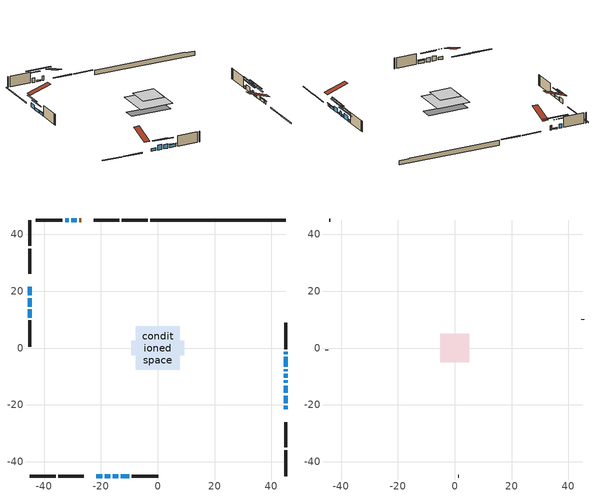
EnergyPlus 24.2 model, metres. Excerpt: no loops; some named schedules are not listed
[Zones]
conditioned space
 floor adiabatic (AdiabaticFloorConstruction): -7.68,-7.68 -7.68,7.68 7.68,7.68 7.68,-7.68 z3
 floor foundation (Slab1 construction): -9.35,-2.57 -9.35,2.57 9.35,2.57 9.35,-2.57 z-1.69
 wall outside (RimJoist1 construction): -3.52,45.06 -12.64,45.06 / -45.06,-45.06 -35.94,-45.06 / -45.06,45.06 -45.06,35.94 / 45.06,-45.06 45.06,-35.94 z0.56:0.86
 wall outside (RimJoist2 construction): -13.57,45.06 -22.51,45.06 / -35.01,-45.06 -26.07,-45.06 / -45.06,35.01 -45.06,26.07 / 45.06,-35.01 45.06,-26.07 z0.56:0.86
 wall outside (AdiabaticWallConstruction 1): -26.96,45.06 -27.63,45.06 z0.56:2.59
 wall outside (AdiabaticWallConstruction): -21.62,-45.06 -19.63,-45.06 z0.56:1.78; -18.7,-45.06 -16.72,-45.06 / 45.06,-6.53 45.06,-3.07 z0.56:2.77; -15.79,-45.06 -13.88,-45.06 / -45.06,21.62 -45.06,18.52 / 45.06,-15.81 45.06,-13.22 / 45.06,-10.44 45.06,-9.15 / -31.32,45.06 -32.62,45.06 z0.56:2.52; 45.06,-21.63 45.06,-20.3 / 45.06,-19.38 45.06,-16.74 z0.56:1.73; -12.95,-45.06 -10.11,-45.06 z0.56:1.88; -45.06,17.6 -45.06,14.49 / -45.06,13.57 -45.06,10.72 / 45.06,-2.14 45.06,-1.38 z0.56:1.7; 45.06,-12.29 45.06,-11.37 / -28.56,45.06 -30.39,45.06 z0.56:1.17; 45.06,-8.22 45.06,-7.46 z0.56:1.63
 wall outside (Wall1 construction): -33.54,45.06 -42.96,45.06 / -9.18,-45.06 0.24,-45.06 / -45.06,9.79 -45.06,0.38 / 45.06,-0.45 45.06,8.96 z0.56:5.44
 wall foundation (FoundationWall1 construction): -2.59,45.06,-1.69 -2.59,45.06,0.56 40.3,45.06,0.56 40.3,45.06,0.21 45.06,45.06,0.21 45.06,45.06,-1.69
 window (WindowConstruction 14): -21.62,-45.06 -19.63,-45.06 z0.56:1.78
 window (WindowConstruction 6): -18.7,-45.06 -16.72,-45.06 z0.56:2.77
 window (WindowConstruction 7): -15.79,-45.06 -13.88,-45.06 z0.56:2.52
 window (WindowConstruction 8): -45.06,21.62 -45.06,18.52 z0.56:2.52
 window (WindowConstruction 9): 45.06,-21.62 45.06,-20.3 z0.56:1.73
 window (WindowConstruction 10): 45.06,-19.38 45.06,-16.74 z0.56:1.73
 window (WindowConstruction 11): -12.95,-45.06 -10.11,-45.06 z0.56:1.88
 window (WindowConstruction 12): -45.06,17.6 -45.06,14.5 z0.56:1.7
 window (WindowConstruction 13): -45.06,13.57 -45.06,10.72 z0.56:1.7
 window (WindowConstruction): 45.06,-15.81 45.06,-13.22 z0.56:2.52
 window (WindowConstruction 15): 45.06,-12.29 45.06,-11.37 z0.56:1.17
 window (WindowConstruction 16): -28.56,45.06 -30.39,45.06 z0.56:1.17
 window (WindowConstruction 1): 45.06,-10.44 45.06,-9.15 z0.56:2.52
 window (WindowConstruction 2): 45.06,-8.22 45.06,-7.46 z0.56:1.63
 window (WindowConstruction 3): 45.06,-6.53 45.06,-3.07 z0.56:2.77
 window (WindowConstruction 4): 45.06,-2.14 45.06,-1.38 z0.56:1.7
 window (WindowConstruction 5): -31.32,45.06 -32.62,45.06 z0.56:2.52
 door (Door): -26.96,45.06 -27.63,45.06 z0.56:2.59
 ceiling adiabatic (AdiabaticFloorConstruction): 7.68,-7.68 7.68,7.68 -7.68,7.68 -7.68,-7.68 z3
attic - vented
 floor to conditioned space (Floor1 construction Reversed): -5.05,-5.05 -5.05,5.05 5.05,5.05 5.05,-5.05 z5.44
 wall outside (Wall3 construction): -43.89,45.06 -44.13,45.06 / 1.17,-45.06 1.41,-45.06 / -45.06,-0.55 -45.06,-0.8 / 45.06,9.89 45.06,10.14 z0.56:5.44
 roof outside (Roof1 construction): -26.03,45.06,5.44 -26.03,35.23,8.72 -23.44,35.23,8.72 -23.44,45.06,5.44; -22.55,-45.06,5.44 -22.55,-35.23,8.72 -25.15,-35.23,8.72 -25.15,-45.06,5.44; -45.06,22.55,5.44 -35.23,22.55,8.72 -35.23,25.15,8.72 -45.06,25.15,5.44; 45.06,-22.55,5.44 35.23,-22.55,8.72 35.23,-25.15,8.72 45.06,-25.15,5.44
shading: -14.16,-45.06 -21.25,-45.06 -21.25,-45.48 -14.16,-45.48 z5.32; -11.33,-45.06 -18.34,-45.06 -18.34,-45.48 -11.33,-45.48 z5.07; -45.06,15.97 -45.06,24.18 -45.48,24.18 -45.48,15.97 z5.07; 45.06,-20.1 45.06,-21.83 45.48,-21.83 45.48,-20.1 z1.93; 45.06,-16.54 45.06,-19.58 45.48,-19.58 45.48,-16.54 z1.93; -9.91,-45.06 -13.15,-45.06 -13.15,-45.48 -9.91,-45.48 z2.08; -45.06,11.94 -45.06,20.15 -45.48,20.15 -45.48,11.94 z4.25; -45.06,10.52 -45.06,13.77 -45.48,13.77 -45.48,10.52 z1.9; 45.06,-10.67 45.06,-18.36 45.48,-18.36 45.48,-10.67 z5.07; 45.06,-6.36 45.06,-17.3 45.48,-17.3 45.48,-6.36 z6.18; -35.4,45.06 -23.55,45.06 -23.55,45.48 -35.4,45.48 z6.18; 45.06,-6.6 45.06,-12.99 45.48,-12.99 45.48,-6.6 z5.07; 45.06,-4.91 45.06,-10.77 45.48,-10.77 45.48,-4.91 z4.18; 45.06,-0.52 45.06,-9.08 45.48,-9.08 45.48,-0.52 z5.32; 45.06,1.17 45.06,-4.69 45.48,-4.69 45.48,1.17 z4.25; -35.17,45.06 -28.77,45.06 -28.77,45.48 -35.17,45.48 z5.07
[Building]
Building 1: Terrain=Suburbs
[Site:Location]
Toronto Intl AP_ON: Latitude {deg}=43.68; Longitude {deg}=-79.63; Time Zone {hr}=-5; Elevation {m}=173; Keep Site Location Information=Yes
[Site:GroundTemperature:Shallow]
4.59119, 2.66285, 2.50842, 3.42352, 7.09712, 10.7536, 13.9236, 15.9317, 16.1023, 14.4691, 11.3799, 7.83558
[Site:WaterMainsTemperature]
Calculation Method=Schedule; Temperature Schedule=mains temperature schedule
[Material] Roughness=Rough; Thermal Absorptance=0.9
Name | Thickness {m} | Conductivity {W/m-K} | Density {kg/m3} | Specific Heat {J/kg-K} | Solar Absorptance | Visible Absorptance
asphalt or fiberglass shingles | 0.00635 | 0.162714 | 1121.4 | 1465.45 | 0.4 | 0.4
ceiling stud and cavity | 0.1397 | 0.112058 | 65.682 | 1177.47 | 0.7 | 0.7
concrete 4.0 in. | 0.1016 | 1.803125 | 2242.8 | 837.4 | 0.7 | 0.7
concrete 8.0 in. | 0.2032 | 1.803125 | 2242.8 | 837.4 | 0.7 | 0.7
door material | 0.04445 | 0.188738 | 512.64 | 1214.23 | 0.7 | 0.7
floor covering | 0.0127 | 0.0433444 | 54.468 | 1339.84 | 0.6 | 0.6
floor rigid ins; wall rigid ins | 0.512978 | 0.029427 | 32.04 | 1214.23 | 0.7 | 0.7
floor stud and cavity | 0.1397 | 1.75129 | 37.0049 | 1207.88 | 0.7 | 0.7
furniture material conditioned space 1 | 0.1524 | 0.115458 | 640.8 | 1214.23 | 0.6 | 0.6
gypsum board | 0.0127 | 0.160291 | 801 | 837.4 | 0.6 | 0.6
osb sheathing 0.5 in. | 0.0127 | 0.115458 | 512.64 | 1214.23 | 0.7 | 0.7
osb sheathing 0.75 in. | 0.01905 | 0.115458 | 512.64 | 1214.23 | 0.7 | 0.7
osb sheathing 2.0 in. | 0.0508 | 0.115458 | 512.64 | 1214.23 | 0.7 | 0.7
rim joist stud and cavity | 0.0508 | 0.0451784 | 125.044 | 1163.47 | 0.6 | 0.6
rim joist stud and cavity 1 | 0.0508 | 0.0499498 | 125.044 | 1163.47 | 0.6 | 0.6
wall stud and cavity | 0.1397 | 0.110193 | 139.0536 | 1170.24 | 0.7 | 0.7
wall stud and cavity 1 | 0.0889 | 6.9971 | 50.32683 | 1063.81 | 0.6 | 0.6
wall stud and cavity 2 | 0.0889 | 0.380278 | 52.3479 | 1209.89 | 0.7 | 0.7
wall stud and cavity 3 | 0.0889 | 0.391764 | 83.0341 | 1211.67 | 0.7 | 0.7
wood siding | 0.0254 | 0.102417 | 544.68 | 1172.36 | 0.4 | 0.4
wood siding 1 | 0.00254 | 0.102417 | 544.68 | 1172.36 | 0.4 | 0.4
wood siding 2; wood siding 3; wood siding 4 | 0.0254 | 0.102417 | 544.68 | 1172.36 | 0.7 | 0.7
[WindowMaterial:SimpleGlazingSystem]
Name | U-Factor {W/m2-K} | Solar Heat Gain Coefficient
WindowMaterial | 2.89919 | 0.69
WindowMaterial 1 | 2.66185 | 0.56
WindowMaterial 10 | 3.95416 | 0.55
WindowMaterial 11 | 2.96789 | 0.59
WindowMaterial 12 | 2.89521 | 0.69
WindowMaterial 13 | 3.04511 | 0.68
WindowMaterial 14 | 2.69251 | 0.44
WindowMaterial 2 | 2.95426 | 0.63
WindowMaterial 3 | 2.97187 | 0.6
WindowMaterial 4 | 3.00991 | 0.52
WindowMaterial 5 | 3.61916 | 0.57
WindowMaterial 6 | 2.96448 | 0.61
WindowMaterial 7 | 3.4914 | 0.58
WindowMaterial 8 | 2.87931 | 0.68
WindowMaterial 9 | 2.67036 | 0.53
[Construction]
AdiabaticFloorConstruction: floor stud and cavity, floor rigid ins, osb sheathing 0.75 in., floor covering
AdiabaticWallConstruction: wood siding 3, wall rigid ins, wall stud and cavity 2, gypsum board
AdiabaticWallConstruction 1: wood siding 4, wall rigid ins, wall stud and cavity 2, gypsum board
Door: door material
Floor1 construction Reversed: gypsum board, ceiling stud and cavity
FoundationWall1 construction: concrete 8.0 in.
furniture construction conditioned space 1: furniture material conditioned space 1
PartitionWallConstruction: gypsum board, wall stud and cavity 3, gypsum board
RimJoist1 construction: wood siding 2, osb sheathing 2.0 in., rim joist stud and cavity
RimJoist2 construction: wood siding 2, osb sheathing 2.0 in., rim joist stud and cavity 1
Roof1 construction: asphalt or fiberglass shingles
Slab1 construction: concrete 4.0 in.
Wall1 construction: wood siding, osb sheathing 0.5 in., wall stud and cavity, gypsum board
Wall3 construction: wood siding 1, wall stud and cavity 1
WindowConstruction: WindowMaterial
WindowConstruction 1: WindowMaterial 1
WindowConstruction 10: WindowMaterial 10
WindowConstruction 11: WindowMaterial 11
WindowConstruction 12: WindowMaterial 12
WindowConstruction 13; WindowConstruction 9: WindowMaterial 9
WindowConstruction 14: WindowMaterial 13
WindowConstruction 15; WindowConstruction 16: WindowMaterial 14
WindowConstruction 2: WindowMaterial 2
WindowConstruction 3: WindowMaterial 3
WindowConstruction 4: WindowMaterial 4
WindowConstruction 5: WindowMaterial 5
WindowConstruction 6: WindowMaterial 6
WindowConstruction 7: WindowMaterial 7
WindowConstruction 8: WindowMaterial 8
[Zone] Multiplier=1; Part of Total Floor Area=Yes
Name | Volume {m3}
attic - vented | 54.3176
conditioned space | 743.3
[Space]
Name | Zone | Volume {m3}
attic - vented 1 | attic - vented | 54.3176
conditioned space 1 | conditioned space | 743.3
[ZoneInfiltration:EffectiveLeakageArea]
infil attic - vented 1: Zone or Space=attic - vented 1; Schedule=Always On Discrete; Effective Air Leakage Area {cm2}=4221.93; Stack Coefficient=0.000567172; Wind Coefficient=1.60908e-05
[ZoneMixing]
whole house fan mix: Zone or Space=attic - vented; Schedule=Always On Continuous; Design Flow Rate Calculation Method=Flow/Zone; Design Flow Rate {m3/s}=0; Source Zone or Space=conditioned space
[SurfaceProperty:ExposedFoundationPerimeter]
Slab1: Exposed Perimeter Calculation Method=TotalExposedPerimeter; Total Exposed Perimeter {m}=47.652
[InternalMass] Zone or ZoneList=conditioned space; Space or SpaceList=conditioned space 1
Name | Construction | Surface Area {m2}
furniture mass conditioned space 1 | furniture construction conditioned space 1 | 132.848
partition wall mass | PartitionWallConstruction | 332.12
[Lights]
interior lighting: Zone or ZoneList or Space or SpaceList=conditioned space 1; Schedule=interior lighting schedule; Design Level Calculation Method=LightingLevel; Lighting Level {W}=343.2; Return Air Fraction=0; Fraction Radiant=0.6; Fraction Visible=0.2; Fraction Replaceable=1
[People]
occupants: Zone or ZoneList or Space or SpaceList=conditioned space 1; Number of People Schedule=occupants schedule; Number of People Calculation Method=People; Number of People=3; Fraction Radiant=0.314171; Sensible Heat Fraction=0.56303; Activity Level Schedule=occupants activity schedule; Carbon Dioxide Generation Rate {m3/s-W}=0; Enable ASHRAE 55 Comfort Warnings=No; Mean Radiant Temperature Calculation Type=EnclosureAveraged
[ElectricEquipment] Zone or ZoneList or Space or SpaceList=conditioned space 1; Design Level Calculation Method=EquipmentLevel
Name | Schedule | Design Level {W} | Fraction Latent | Fraction Radiant | Fraction Lost
clothes dryer | clothes dryer schedule | 140.772 | 0.015 | 0.081 | 0.85
clothes washer | clothes washer schedule | 32.1985 | 0.03 | 0.162 | 0.7
cooking range | cooking range schedule | 215.147 | 0.08 | 0.432 | 0.2
dishwasher | dishwasher schedule | 66.8632 | 0.3 | 0.18 | 0.4
fridge | fridge schedule | 72.9452 | 0 | 0.6 | 0
mech vent bath fan 0 | mech vent bath fan 0 schedule | 50.2 | 0 | 0 | 1
mech vent bath fan 1 | mech vent bath fan 1 schedule | 50.2 | 0 | 0 | 1
mech vent house fan | mech vent house fan schedule | 0 | 0 | 0 | 1
mech vent house fan cfis | mech vent house fan cfis schedule | 0 | 0 | 0 | 0
mech vent range fan 0 | mech vent range fan 0 schedule | 57 | 0 | 0 | 1
misc plug loads | misc plug loads schedule | 494.7 | 0.045 | 0.513 | 0.1
whole house fan | Always On Discrete | 0 | 0 | 0 | 1
[OtherEquipment] Zone or ZoneList or Space or SpaceList=conditioned space 1; Design Level Calculation Method=EquipmentLevel
Name | Fuel Type | Schedule | Design Level {W} | Fraction Latent | Fraction Radiant | Fraction Lost
clothes dryer 1 | Electricity | clothes dryer schedule | 0 | 0.015 | 0.081 | 0.85
cooking range 1 | Electricity | cooking range schedule | 0 | 0.08 | 0.432 | 0.2
general water use latent | None | general water use schedule | 62.594 | 1 | 0 | 0
general water use sensible | None | general water use schedule | -61.6891 | 0 | 0.6 | 0
mech vent house fan latent load | None | Always On Discrete | 0 | 1 | 0 | 0
mech vent house fan sensible load | None | Always On Discrete | 0 | 0 | 0 | 0
water heater energy adjustment1 | NaturalGas | Always On Discrete | 0.01 | 0 | 0 | 1
[ZoneInfiltration:DesignFlowRate] Zone or ZoneList or Space or SpaceList=conditioned space 1; Schedule=Always On Discrete; Design Flow Rate Calculation Method=Flow/Zone; Design Flow Rate {m3/s}=0
infil flow; natural vent flow; whole house fan flow
[Foundation:Kiva]
Foundation Kiva 1: Initial Indoor Air Temperature {C}=18; Wall Height Above Grade {m}=0.560009; Wall Depth Below Slab {m}=0.2032
[Foundation:Kiva:Settings]
Soil Conductivity {W/m-K}=0.849921; Soil Density {kg/m3}=1842.3; Soil Specific Heat {J/kg-K}=418.7; Ground Solar Absorptivity=0.9; Ground Thermal Absorptivity=0.9; Ground Surface Roughness {m}=0.03; Far-Field Width {m}=40; Deep-Ground Boundary Condition=ZeroFlux; Deep-Ground Depth {m}=40; Minimum Cell Dimension {m}=0.2; Maximum Cell Growth Coefficient=3; Simulation Timestep=Timestep
[Exterior:Lights]
exterior lighting: Schedule=exterior lighting schedule; Design Level {W}=75.6
[Schedule:Constant]
Name | Hourly Value
Always On Continuous; mech vent house fan schedule; mech vent house fan cfis schedule; Always On Discrete | 1
occupants activity schedule | 117.228
fridge schedule | 0
[Schedule:Week:Daily]
interior lighting schedule Week Rule - Jan1-Jan27: interior lighting schedule day, interior lighting schedule day, interior lighting schedule day, interior lighting schedule day, interior lighting schedule day, interior lighting schedule day, interior lighting schedule day, interior lighting schedule default day, interior lighting schedule default day, interior lighting schedule default day, interior lighting schedule default day, interior lighting schedule default day
interior lighting schedule Week Rule - Jan28-Feb3: interior lighting schedule day, interior lighting schedule day, interior lighting schedule day, interior lighting schedule day, interior lighting schedule day 1, interior lighting schedule day 1, interior lighting schedule day 1, interior lighting schedule default day, interior lighting schedule default day, interior lighting schedule default day, interior lighting schedule default day, interior lighting schedule default day
interior lighting schedule Week Rule - Feb4-Feb24: interior lighting schedule day 1, interior lighting schedule day 1, interior lighting schedule day 1, interior lighting schedule day 1, interior lighting schedule day 1, interior lighting schedule day 1, interior lighting schedule day 1, interior lighting schedule default day, interior lighting schedule default day, interior lighting schedule default day, interior lighting schedule default day, interior lighting schedule default day
interior lighting schedule Week Rule - Feb25-Mar3: interior lighting schedule day 1, interior lighting schedule day 1, interior lighting schedule day 1, interior lighting schedule day 1, interior lighting schedule day 2, interior lighting schedule day 2, interior lighting schedule day 2, interior lighting schedule default day, interior lighting schedule default day, interior lighting schedule default day, interior lighting schedule default day, interior lighting schedule default day
interior lighting schedule Week Rule - Mar4-Mar31: interior lighting schedule day 2, interior lighting schedule day 2, interior lighting schedule day 2, interior lighting schedule day 2, interior lighting schedule day 2, interior lighting schedule day 2, interior lighting schedule day 2, interior lighting schedule default day, interior lighting schedule default day, interior lighting schedule default day, interior lighting schedule default day, interior lighting schedule default day
interior lighting schedule Week Rule - Apr1-Apr28: interior lighting schedule day 3, interior lighting schedule day 3, interior lighting schedule day 3, interior lighting schedule day 3, interior lighting schedule day 3, interior lighting schedule day 3, interior lighting schedule day 3, interior lighting schedule default day, interior lighting schedule default day, interior lighting schedule default day, interior lighting schedule default day, interior lighting schedule default day
interior lighting schedule Week Rule - Apr29-May5: interior lighting schedule day 3, interior lighting schedule day 3, interior lighting schedule day 4, interior lighting schedule day 4, interior lighting schedule day 4, interior lighting schedule day 4, interior lighting schedule day 4, interior lighting schedule default day, interior lighting schedule default day, interior lighting schedule default day, interior lighting schedule default day, interior lighting schedule default day
interior lighting schedule Week Rule - May6-May26: interior lighting schedule day 4, interior lighting schedule day 4, interior lighting schedule day 4, interior lighting schedule day 4, interior lighting schedule day 4, interior lighting schedule day 4, interior lighting schedule day 4, interior lighting schedule default day, interior lighting schedule default day, interior lighting schedule default day, interior lighting schedule default day, interior lighting schedule default day
interior lighting schedule Week Rule - May27-Jun2: interior lighting schedule day 4, interior lighting schedule day 4, interior lighting schedule day 4, interior lighting schedule day 4, interior lighting schedule day 4, interior lighting schedule day 5, interior lighting schedule day 5, interior lighting schedule default day, interior lighting schedule default day, interior lighting schedule default day, interior lighting schedule default day, interior lighting schedule default day
interior lighting schedule Week Rule - Jun3-Jun30: interior lighting schedule day 5, interior lighting schedule day 5, interior lighting schedule day 5, interior lighting schedule day 5, interior lighting schedule day 5, interior lighting schedule day 5, interior lighting schedule day 5, interior lighting schedule default day, interior lighting schedule default day, interior lighting schedule default day, interior lighting schedule default day, interior lighting schedule default day
interior lighting schedule Week Rule - Jul1-Jul28: interior lighting schedule day 6, interior lighting schedule day 6, interior lighting schedule day 6, interior lighting schedule day 6, interior lighting schedule day 6, interior lighting schedule day 6, interior lighting schedule day 6, interior lighting schedule default day, interior lighting schedule default day, interior lighting schedule default day, interior lighting schedule default day, interior lighting schedule default day
interior lighting schedule Week Rule - Jul29-Aug4: interior lighting schedule day 6, interior lighting schedule day 6, interior lighting schedule day 6, interior lighting schedule day 7, interior lighting schedule day 7, interior lighting schedule day 7, interior lighting schedule day 7, interior lighting schedule default day, interior lighting schedule default day, interior lighting schedule default day, interior lighting schedule default day, interior lighting schedule default day
interior lighting schedule Week Rule - Aug5-Aug25: interior lighting schedule day 7, interior lighting schedule day 7, interior lighting schedule day 7, interior lighting schedule day 7, interior lighting schedule day 7, interior lighting schedule day 7, interior lighting schedule day 7, interior lighting schedule default day, interior lighting schedule default day, interior lighting schedule default day, interior lighting schedule default day, interior lighting schedule default day
interior lighting schedule Week Rule - Aug26-Sep1: interior lighting schedule day 7, interior lighting schedule day 7, interior lighting schedule day 7, interior lighting schedule day 7, interior lighting schedule day 7, interior lighting schedule day 7, interior lighting schedule day 8, interior lighting schedule default day, interior lighting schedule default day, interior lighting schedule default day, interior lighting schedule default day, interior lighting schedule default day
interior lighting schedule Week Rule - Sep2-Sep29: interior lighting schedule day 8, interior lighting schedule day 8, interior lighting schedule day 8, interior lighting schedule day 8, interior lighting schedule day 8, interior lighting schedule day 8, interior lighting schedule day 8, interior lighting schedule default day, interior lighting schedule default day, interior lighting schedule default day, interior lighting schedule default day, interior lighting schedule default day
interior lighting schedule Week Rule - Sep30-Oct6: interior lighting schedule day 8, interior lighting schedule day 9, interior lighting schedule day 9, interior lighting schedule day 9, interior lighting schedule day 9, interior lighting schedule day 9, interior lighting schedule day 9, interior lighting schedule default day, interior lighting schedule default day, interior lighting schedule default day, interior lighting schedule default day, interior lighting schedule default day
interior lighting schedule Week Rule - Oct7-Oct27: interior lighting schedule day 9, interior lighting schedule day 9, interior lighting schedule day 9, interior lighting schedule day 9, interior lighting schedule day 9, interior lighting schedule day 9, interior lighting schedule day 9, interior lighting schedule default day, interior lighting schedule default day, interior lighting schedule default day, interior lighting schedule default day, interior lighting schedule default day
interior lighting schedule Week Rule - Oct28-Nov3: interior lighting schedule day 9, interior lighting schedule day 9, interior lighting schedule day 9, interior lighting schedule day 9, interior lighting schedule day 10, interior lighting schedule day 10, interior lighting schedule day 10, interior lighting schedule default day, interior lighting schedule default day, interior lighting schedule default day, interior lighting schedule default day, interior lighting schedule default day
interior lighting schedule Week Rule - Nov4-Nov24: interior lighting schedule day 10, interior lighting schedule day 10, interior lighting schedule day 10, interior lighting schedule day 10, interior lighting schedule day 10, interior lighting schedule day 10, interior lighting schedule day 10, interior lighting schedule default day, interior lighting schedule default day, interior lighting schedule default day, interior lighting schedule default day, interior lighting schedule default day
interior lighting schedule Week Rule - Nov25-Dec1: interior lighting schedule day 10, interior lighting schedule day 10, interior lighting schedule day 10, interior lighting schedule day 10, interior lighting schedule day 10, interior lighting schedule day 10, interior lighting schedule day 11, interior lighting schedule default day, interior lighting schedule default day, interior lighting schedule default day, interior lighting schedule default day, interior lighting schedule default day
interior lighting schedule Week Rule - Dec2-Dec31: interior lighting schedule day 11, interior lighting schedule day 11, interior lighting schedule day 11, interior lighting schedule day 11, interior lighting schedule day 11, interior lighting schedule day 11, interior lighting schedule day 11, interior lighting schedule default day, interior lighting schedule default day, interior lighting schedule default day, interior lighting schedule default day, interior lighting schedule default day
occupants schedule Week Rule - Jan1-Dec31: occupants schedule day, occupants schedule day, occupants schedule day, occupants schedule day, occupants schedule day, occupants schedule day, occupants schedule day, occupants schedule default day, occupants schedule default day, occupants schedule default day, occupants schedule default day, occupants schedule default day
clothes dryer schedule Week Rule - Jan1-Dec31: clothes dryer schedule day, clothes dryer schedule day, clothes dryer schedule day, clothes dryer schedule day, clothes dryer schedule day, clothes dryer schedule day, clothes dryer schedule day, clothes dryer schedule default day, clothes dryer schedule default day, clothes dryer schedule default day, clothes dryer schedule default day, clothes dryer schedule default day
clothes washer schedule Week Rule - Jan1-Dec31: clothes washer schedule day, clothes washer schedule day, clothes washer schedule day, clothes washer schedule day, clothes washer schedule day, clothes washer schedule day, clothes washer schedule day, clothes washer schedule default day, clothes washer schedule default day, clothes washer schedule default day, clothes washer schedule default day, clothes washer schedule default day
cooking range schedule Week Rule - Jan1-Dec31: cooking range schedule day, cooking range schedule day, cooking range schedule day, cooking range schedule day, cooking range schedule day, cooking range schedule day, cooking range schedule day, cooking range schedule default day, cooking range schedule default day, cooking range schedule default day, cooking range schedule default day, cooking range schedule default day
dishwasher schedule Week Rule - Jan1-Dec31: dishwasher schedule day, dishwasher schedule day, dishwasher schedule day, dishwasher schedule day, dishwasher schedule day, dishwasher schedule day, dishwasher schedule day, dishwasher schedule default day, dishwasher schedule default day, dishwasher schedule default day, dishwasher schedule default day, dishwasher schedule default day
mech vent bath fan 0 schedule Week Rule - Jan1-Dec31: mech vent bath fan 0 schedule day, mech vent bath fan 0 schedule day, mech vent bath fan 0 schedule day, mech vent bath fan 0 schedule day, mech vent bath fan 0 schedule day, mech vent bath fan 0 schedule day, mech vent bath fan 0 schedule day, mech vent bath fan 0 schedule default day, mech vent bath fan 0 schedule default day, mech vent bath fan 0 schedule default day, mech vent bath fan 0 schedule default day, mech vent bath fan 0 schedule default day
mech vent bath fan 1 schedule Week Rule - Jan1-Dec31: mech vent bath fan 1 schedule day, mech vent bath fan 1 schedule day, mech vent bath fan 1 schedule day, mech vent bath fan 1 schedule day, mech vent bath fan 1 schedule day, mech vent bath fan 1 schedule day, mech vent bath fan 1 schedule day, mech vent bath fan 1 schedule default day, mech vent bath fan 1 schedule default day, mech vent bath fan 1 schedule default day, mech vent bath fan 1 schedule default day, mech vent bath fan 1 schedule default day
mech vent range fan 0 schedule Week Rule - Jan1-Dec31: mech vent range fan 0 schedule day, mech vent range fan 0 schedule day, mech vent range fan 0 schedule day, mech vent range fan 0 schedule day, mech vent range fan 0 schedule day, mech vent range fan 0 schedule day, mech vent range fan 0 schedule day, mech vent range fan 0 schedule default day, mech vent range fan 0 schedule default day, mech vent range fan 0 schedule default day, mech vent range fan 0 schedule default day, mech vent range fan 0 schedule default day
misc plug loads schedule Week Rule - Jan1-Dec31: misc plug loads schedule day, misc plug loads schedule day, misc plug loads schedule day, misc plug loads schedule day, misc plug loads schedule day, misc plug loads schedule day, misc plug loads schedule day, misc plug loads schedule default day, misc plug loads schedule default day, misc plug loads schedule default day, misc plug loads schedule default day, misc plug loads schedule default day
general water use schedule Week Rule - Jan1-Dec31: general water use schedule day, general water use schedule day, general water use schedule day, general water use schedule day, general water use schedule day, general water use schedule day, general water use schedule day, general water use schedule default day, general water use schedule default day, general water use schedule default day, general water use schedule default day, general water use schedule default day
exterior lighting schedule Week Rule - Jan1-Jan27: exterior lighting schedule day, exterior lighting schedule day, exterior lighting schedule day, exterior lighting schedule day, exterior lighting schedule day, exterior lighting schedule day, exterior lighting schedule day, exterior lighting schedule default day, exterior lighting schedule default day, exterior lighting schedule default day, exterior lighting schedule default day, exterior lighting schedule default day
exterior lighting schedule Week Rule - Jan28-Feb3: exterior lighting schedule day, exterior lighting schedule day, exterior lighting schedule day, exterior lighting schedule day, exterior lighting schedule day 1, exterior lighting schedule day 1, exterior lighting schedule day 1, exterior lighting schedule default day, exterior lighting schedule default day, exterior lighting schedule default day, exterior lighting schedule default day, exterior lighting schedule default day
exterior lighting schedule Week Rule - Feb4-Feb24: exterior lighting schedule day 1, exterior lighting schedule day 1, exterior lighting schedule day 1, exterior lighting schedule day 1, exterior lighting schedule day 1, exterior lighting schedule day 1, exterior lighting schedule day 1, exterior lighting schedule default day, exterior lighting schedule default day, exterior lighting schedule default day, exterior lighting schedule default day, exterior lighting schedule default day
exterior lighting schedule Week Rule - Feb25-Mar3: exterior lighting schedule day 1, exterior lighting schedule day 1, exterior lighting schedule day 1, exterior lighting schedule day 1, exterior lighting schedule day 2, exterior lighting schedule day 2, exterior lighting schedule day 2, exterior lighting schedule default day, exterior lighting schedule default day, exterior lighting schedule default day, exterior lighting schedule default day, exterior lighting schedule default day
exterior lighting schedule Week Rule - Mar4-Mar31: exterior lighting schedule day 2, exterior lighting schedule day 2, exterior lighting schedule day 2, exterior lighting schedule day 2, exterior lighting schedule day 2, exterior lighting schedule day 2, exterior lighting schedule day 2, exterior lighting schedule default day, exterior lighting schedule default day, exterior lighting schedule default day, exterior lighting schedule default day, exterior lighting schedule default day
exterior lighting schedule Week Rule - Apr1-Apr28: exterior lighting schedule day 3, exterior lighting schedule day 3, exterior lighting schedule day 3, exterior lighting schedule day 3, exterior lighting schedule day 3, exterior lighting schedule day 3, exterior lighting schedule day 3, exterior lighting schedule default day, exterior lighting schedule default day, exterior lighting schedule default day, exterior lighting schedule default day, exterior lighting schedule default day
exterior lighting schedule Week Rule - Apr29-May5: exterior lighting schedule day 3, exterior lighting schedule day 3, exterior lighting schedule day 4, exterior lighting schedule day 4, exterior lighting schedule day 4, exterior lighting schedule day 4, exterior lighting schedule day 4, exterior lighting schedule default day, exterior lighting schedule default day, exterior lighting schedule default day, exterior lighting schedule default day, exterior lighting schedule default day
exterior lighting schedule Week Rule - May6-May26: exterior lighting schedule day 4, exterior lighting schedule day 4, exterior lighting schedule day 4, exterior lighting schedule day 4, exterior lighting schedule day 4, exterior lighting schedule day 4, exterior lighting schedule day 4, exterior lighting schedule default day, exterior lighting schedule default day, exterior lighting schedule default day, exterior lighting schedule default day, exterior lighting schedule default day
exterior lighting schedule Week Rule - May27-Jun2: exterior lighting schedule day 4, exterior lighting schedule day 4, exterior lighting schedule day 4, exterior lighting schedule day 4, exterior lighting schedule day 4, exterior lighting schedule day 5, exterior lighting schedule day 5, exterior lighting schedule default day, exterior lighting schedule default day, exterior lighting schedule default day, exterior lighting schedule default day, exterior lighting schedule default day
exterior lighting schedule Week Rule - Jun3-Jun30: exterior lighting schedule day 5, exterior lighting schedule day 5, exterior lighting schedule day 5, exterior lighting schedule day 5, exterior lighting schedule day 5, exterior lighting schedule day 5, exterior lighting schedule day 5, exterior lighting schedule default day, exterior lighting schedule default day, exterior lighting schedule default day, exterior lighting schedule default day, exterior lighting schedule default day
exterior lighting schedule Week Rule - Jul1-Jul28: exterior lighting schedule day 6, exterior lighting schedule day 6, exterior lighting schedule day 6, exterior lighting schedule day 6, exterior lighting schedule day 6, exterior lighting schedule day 6, exterior lighting schedule day 6, exterior lighting schedule default day, exterior lighting schedule default day, exterior lighting schedule default day, exterior lighting schedule default day, exterior lighting schedule default day
exterior lighting schedule Week Rule - Jul29-Aug4: exterior lighting schedule day 6, exterior lighting schedule day 6, exterior lighting schedule day 6, exterior lighting schedule day 7, exterior lighting schedule day 7, exterior lighting schedule day 7, exterior lighting schedule day 7, exterior lighting schedule default day, exterior lighting schedule default day, exterior lighting schedule default day, exterior lighting schedule default day, exterior lighting schedule default day
exterior lighting schedule Week Rule - Aug5-Aug25: exterior lighting schedule day 7, exterior lighting schedule day 7, exterior lighting schedule day 7, exterior lighting schedule day 7, exterior lighting schedule day 7, exterior lighting schedule day 7, exterior lighting schedule day 7, exterior lighting schedule default day, exterior lighting schedule default day, exterior lighting schedule default day, exterior lighting schedule default day, exterior lighting schedule default day
exterior lighting schedule Week Rule - Aug26-Sep1: exterior lighting schedule day 7, exterior lighting schedule day 7, exterior lighting schedule day 7, exterior lighting schedule day 7, exterior lighting schedule day 7, exterior lighting schedule day 7, exterior lighting schedule day 8, exterior lighting schedule default day, exterior lighting schedule default day, exterior lighting schedule default day, exterior lighting schedule default day, exterior lighting schedule default day
exterior lighting schedule Week Rule - Sep2-Sep29: exterior lighting schedule day 8, exterior lighting schedule day 8, exterior lighting schedule day 8, exterior lighting schedule day 8, exterior lighting schedule day 8, exterior lighting schedule day 8, exterior lighting schedule day 8, exterior lighting schedule default day, exterior lighting schedule default day, exterior lighting schedule default day, exterior lighting schedule default day, exterior lighting schedule default day
[Schedule:Year]
interior lighting schedule: interior lighting schedule Week Rule - Jan1-Jan27, 1, 1, 1, 27, interior lighting schedule Week Rule - Jan28-Feb3, 1, 28, 2, 3, interior lighting schedule Week Rule - Feb4-Feb24, 2, 4, 2, 24, interior lighting schedule Week Rule - Feb25-Mar3, 2, 25, 3, 3, interior lighting schedule Week Rule - Mar4-Mar31, 3, 4, 3, 31, interior lighting schedule Week Rule - Apr1-Apr28, 4, 1, 4, 28, interior lighting schedule Week Rule - Apr29-May5, 4, 29, 5, 5, interior lighting schedule Week Rule - May6-May26, 5, 6, 5, 26, interior lighting schedule Week Rule - May27-Jun2, 5, 27, 6, 2, interior lighting schedule Week Rule - Jun3-Jun30, 6, 3, 6, 30, interior lighting schedule Week Rule - Jul1-Jul28, 7, 1, 7, 28, interior lighting schedule Week Rule - Jul29-Aug4, 7, 29, 8, 4, interior lighting schedule Week Rule - Aug5-Aug25, 8, 5, 8, 25, interior lighting schedule Week Rule - Aug26-Sep1, 8, 26, 9, 1, interior lighting schedule Week Rule - Sep2-Sep29, 9, 2, 9, 29, interior lighting schedule Week Rule - Sep30-Oct6, 9, 30, 10, 6, interior lighting schedule Week Rule - Oct7-Oct27, 10, 7, 10, 27, interior lighting schedule Week Rule - Oct28-Nov3, 10, 28, 11, 3, interior lighting schedule Week Rule - Nov4-Nov24, 11, 4, 11, 24, interior lighting schedule Week Rule - Nov25-Dec1, 11, 25, 12, 1, interior lighting schedule Week Rule - Dec2-Dec31, 12, 2, 12, 31
occupants schedule: occupants schedule Week Rule - Jan1-Dec31, 1, 1, 12, 31
clothes dryer schedule: clothes dryer schedule Week Rule - Jan1-Dec31, 1, 1, 12, 31
clothes washer schedule: clothes washer schedule Week Rule - Jan1-Dec31, 1, 1, 12, 31
cooking range schedule: cooking range schedule Week Rule - Jan1-Dec31, 1, 1, 12, 31
dishwasher schedule: dishwasher schedule Week Rule - Jan1-Dec31, 1, 1, 12, 31
mech vent bath fan 0 schedule: mech vent bath fan 0 schedule Week Rule - Jan1-Dec31, 1, 1, 12, 31
mech vent bath fan 1 schedule: mech vent bath fan 1 schedule Week Rule - Jan1-Dec31, 1, 1, 12, 31
mech vent range fan 0 schedule: mech vent range fan 0 schedule Week Rule - Jan1-Dec31, 1, 1, 12, 31
misc plug loads schedule: misc plug loads schedule Week Rule - Jan1-Dec31, 1, 1, 12, 31
general water use schedule: general water use schedule Week Rule - Jan1-Dec31, 1, 1, 12, 31
exterior lighting schedule: exterior lighting schedule Week Rule - Jan1-Jan27, 1, 1, 1, 27, exterior lighting schedule Week Rule - Jan28-Feb3, 1, 28, 2, 3, exterior lighting schedule Week Rule - Feb4-Feb24, 2, 4, 2, 24, exterior lighting schedule Week Rule - Feb25-Mar3, 2, 25, 3, 3, exterior lighting schedule Week Rule - Mar4-Mar31, 3, 4, 3, 31, exterior lighting schedule Week Rule - Apr1-Apr28, 4, 1, 4, 28, exterior lighting schedule Week Rule - Apr29-May5, 4, 29, 5, 5, exterior lighting schedule Week Rule - May6-May26, 5, 6, 5, 26, exterior lighting schedule Week Rule - May27-Jun2, 5, 27, 6, 2, exterior lighting schedule Week Rule - Jun3-Jun30, 6, 3, 6, 30, exterior lighting schedule Week Rule - Jul1-Jul28, 7, 1, 7, 28, exterior lighting schedule Week Rule - Jul29-Aug4, 7, 29, 8, 4, exterior lighting schedule Week Rule - Aug5-Aug25, 8, 5, 8, 25, exterior lighting schedule Week Rule - Aug26-Sep1, 8, 26, 9, 1, exterior lighting schedule Week Rule - Sep2-Sep29, 9, 2, 9, 29, exterior lighting schedule Week Rule - Sep30-Oct6, 9, 30, 10, 6, exterior lighting schedule Week Rule - Oct7-Oct27, 10, 7, 10, 27, exterior lighting schedule Week Rule - Oct28-Nov3, 10, 28, 11, 3, exterior lighting schedule Week Rule - Nov4-Nov24, 11, 4, 11, 24, exterior lighting schedule Week Rule - Nov25-Dec1, 11, 25, 12, 1, exterior lighting schedule Week Rule - Dec2-Dec31, 12, 2, 12, 31
[Schedule:Compact]
mains temperature schedule: Through: 01/01, For: AllDays, Until: 24:00, 8.43722, Through: 01/02, For: AllDays, Until: 24:00, 8.37111, Through: 01/03, For: AllDays, Until: 24:00, 8.30611, Through: 01/04, For: AllDays, Until: 24:00, 8.24222, Through: 01/05, For: AllDays, Until: 24:00, 8.17944, Through: 01/06, For: AllDays, Until: 24:00, 8.11833, Through: 01/07, For: AllDays, Until: 24:00, 8.05833, Through: 01/08, For: AllDays, Until: 24:00, 7.99944, Through: 01/09, For: AllDays, Until: 24:00, 7.94222, Through: 01/10, For: AllDays, Until: 24:00, 7.88611, Through: 01/11, For: AllDays, Until: 24:00, 7.83167, Through: 01/12, For: AllDays, Until: 24:00, 7.77833, Through: 01/13, For: AllDays, Until: 24:00, 7.72611, Through: 01/14, For: AllDays, Until: 24:00, 7.67556, Through: 01/15, For: AllDays, Until: 24:00, 7.62667, Through: 01/16, For: AllDays, Until: 24:00, 7.57889, Through: 01/17, For: AllDays, Until: 24:00, 7.53278, Through: 01/18, For: AllDays, Until: 24:00, 7.48778, Through: 01/19, For: AllDays, Until: 24:00, 7.44444, Through: 01/20, For: AllDays, Until: 24:00, 7.40278, Through: 01/21, For: AllDays, Until: 24:00, 7.36278, Through: 01/22, For: AllDays, Until: 24:00, 7.32389, Through: 01/23, For: AllDays, Until: 24:00, 7.28667, Through: 01/24, For: AllDays, Until: 24:00, 7.25056, Through: 01/25, For: AllDays, Until: 24:00, 7.21667, Through: 01/26, For: AllDays, Until: 24:00, 7.18389, Through: 01/27, For: AllDays, Until: 24:00, 7.15278, Through: 01/28, For: AllDays, Until: 24:00, 7.12333, Through: 01/29, For: AllDays, Until: 24:00, 7.09556, Through: 01/30, For: AllDays, Until: 24:00, 7.06944, Through: 01/31, For: AllDays, Until: 24:00, 7.04444, Through: 02/01, For: AllDays, Until: 24:00, 7.02167, Through: 02/02, For: AllDays, Until: 24:00, 7, Through: 02/03, For: AllDays, Until: 24:00, 6.98, Through: 02/04, For: AllDays, Until: 24:00, 6.96222, Through: 02/05, For: AllDays, Until: 24:00, 6.94556, Through: 02/06, For: AllDays, Until: 24:00, 6.93056, Through: 02/07, For: AllDays, Until: 24:00, 6.91722, Through: 02/08, For: AllDays, Until: 24:00, 6.90556, Through: 02/09, For: AllDays, Until: 24:00, 6.89556, Through: 02/10, For: AllDays, Until: 24:00, 6.88722, Through: 02/11, For: AllDays, Until: 24:00, 6.88056, Through: 02/12, For: AllDays, Until: 24:00, 6.875, Through: 02/13, For: AllDays, Until: 24:00, 6.87167, Through: 02/14, For: AllDays, Until: 24:00, 6.87, Through: 02/15, For: AllDays, Until: 24:00, 6.87, Through: 02/16, For: AllDays, Until: 24:00, 6.87167, Through: 02/17, For: AllDays, Until: 24:00, 6.875, Through: 02/18, For: AllDays, Until: 24:00, 6.88, Through: 02/19, For: AllDays, Until: 24:00, 6.88611, Through: 02/20, For: AllDays, Until: 24:00, 6.89444, Through: 02/21, For: AllDays, Until: 24:00, 6.90444, Through: 02/22, For: AllDays, Until: 24:00, 6.91611, Through: 02/23, For: AllDays, Until: 24:00, 6.92889, Through: 02/24, For: AllDays, Until: 24:00, 6.94389, Through: 02/25, For: AllDays, Until: 24:00, 6.96056, Through: 02/26, For: AllDays, Until: 24:00, 6.97833, Through: 02/27, For: AllDays, Until: 24:00, 6.99833, Through: 02/28, For: AllDays, Until: 24:00, 7.01944, Through: 03/01, For: AllDays, Until: 24:00, 7.04222, Through: 03/02, For: AllDays, Until: 24:00, 7.06667, Through: 03/03, For: AllDays, Until: 24:00, 7.09278, Through: 03/04, For: AllDays, Until: 24:00, 7.12056, Through: 03/05, For: AllDays, Until: 24:00, 7.15, Through: 03/06, For: AllDays, Until: 24:00, 7.18111, Through: 03/07, For: AllDays, Until: 24:00, 7.21333, Through: 03/08, For: AllDays, Until: 24:00, 7.24722, Through: 03/09, For: AllDays, Until: 24:00, 7.28278, Through: 03/10, For: AllDays, Until: 24:00, 7.32, Through: 03/11, For: AllDays, Until: 24:00, 7.35889, Through: 03/12, For: AllDays, Until: 24:00, 7.39889, Through: 03/13, For: AllDays, Until: 24:00, 7.44056, Through: 03/14, For: AllDays, Until: 24:00, 7.48389, Through: 03/15, For: AllDays, Until: 24:00, 7.52833, Through: 03/16, For: AllDays, Until: 24:00, 7.57444, Through: 03/17, For: AllDays, Until: 24:00, 7.62222, Through: 03/18, For: AllDays, Until: 24:00, 7.67111, Through: 03/19, For: AllDays, Until: 24:00, 7.72111, Through: 03/20, For: AllDays, Until: 24:00, 7.77333, Through: 03/21, For: AllDays, Until: 24:00, 7.82611, Through: 03/22, For: AllDays, Until: 24:00, 7.88111, Through: 03/23, For: AllDays, Until: 24:00, 7.93667, Through: 03/24, For: AllDays, Until: 24:00, 7.99389, Through: 03/25, For: AllDays, Until: 24:00, 8.05278, Through: 03/26, For: AllDays, Until: 24:00, 8.11278, Through: 03/27, For: AllDays, Until: 24:00, 8.17389, Through: 03/28, For: AllDays, Until: 24:00, 8.23611, Through: 03/29, For: AllDays, Until: 24:00, 8.3, Through: 03/30, For: AllDays, Until: 24:00, 8.365, Through: 03/31, For: AllDays, Until: 24:00, 8.43111, Through: 04/01, For: AllDays, Until: 24:00, 8.49833, Through: 04/02, For: AllDays, Until: 24:00, 8.56722, Through: 04/03, For: AllDays, Until: 24:00, 8.63667, Through: 04/04, For: AllDays, Until: 24:00, 8.70778, Through: 04/05, For: AllDays, Until: 24:00, 8.77944, Through: 04/06, For: AllDays, Until: 24:00, 8.85278, Through: 04/07, For: AllDays, Until: 24:00, 8.92667, Through: 04/08, For: AllDays, Until: 24:00, 9.00222, Through: 04/09, For: AllDays, Until: 24:00, 9.07833, Through: 04/10, For: AllDays, Until: 24:00, 9.15556, Through: 04/11, For: AllDays, Until: 24:00, 9.23389, Through: 04/12, For: AllDays, Until: 24:00, 9.31278, Through: 04/13, For: AllDays, Until: 24:00, 9.39278, Through: 04/14, For: AllDays, Until: 24:00, 9.47389, Through: 04/15, For: AllDays, Until: 24:00, 9.55611, Through: 04/16, For: AllDays, Until: 24:00, 9.63833, Through: 04/17, For: AllDays, Until: 24:00, 9.72222, Through: 04/18, For: AllDays, Until: 24:00, 9.80667, Through: 04/19, For: AllDays, Until: 24:00, 9.89167, Through: 04/20, For: AllDays, Until: 24:00, 9.97778, Through: 04/21, For: AllDays, Until: 24:00, 10.0644, Through: 04/22, For: AllDays, Until: 24:00, 10.1517, Through: 04/23, For: AllDays, Until: 24:00, 10.24, Through: 04/24, For: AllDays, Until: 24:00, 10.3289, Through: 04/25, For: AllDays, Until: 24:00, 10.4183, Through: 04/26, For: AllDays, Until: 24:00, 10.5083, Through: 04/27, For: AllDays, Until: 24:00, 10.5989, Through: 04/28, For: AllDays, Until: 24:00, 10.69, Through: 04/29, For: AllDays, Until: 24:00, 10.7817, Through: 04/30, For: AllDays, Until: 24:00, 10.8739, Through: 05/01, For: AllDays, Until: 24:00, 10.9667, Through: 05/02, For: AllDays, Until: 24:00, 11.0594, Through: 05/03, For: AllDays, Until: 24:00, 11.1533, Through: 05/04, For: AllDays, Until: 24:00, 11.2472, Through: 05/05, For: AllDays, Until: 24:00, 11.3411, Through: 05/06, For: AllDays, Until: 24:00, 11.4361, Through: 05/07, For: AllDays, Until: 24:00, 11.5306, Through: 05/08, For: AllDays, Until: 24:00, 11.6261, Through: 05/09, For: AllDays, Until: 24:00, 11.7217, Through: 05/10, For: AllDays, Until: 24:00, 11.8172, Through: 05/11, For: AllDays, Until: 24:00, 11.9128, Through: 05/12, For: AllDays, Until: 24:00, 12.0089, Through: 05/13, For: AllDays, Until: 24:00, 12.105, Through: 05/14, For: AllDays, Until: 24:00, 12.2017, Through: 05/15, For: AllDays, Until: 24:00, 12.2978, Through: 05/16, For: AllDays, Until: 24:00, 12.3944, Through: 05/17, For: AllDays, Until: 24:00, 12.4906, Through: 05/18, For: AllDays, Until: 24:00, 12.5872, Through: 05/19, For: AllDays, Until: 24:00, 12.6833, Through: 05/20, For: AllDays, Until: 24:00, 12.78, Through: 05/21, For: AllDays, Until: 24:00, 12.8761, Through: 05/22, For: AllDays, Until: 24:00, 12.9722, Through: 05/23, For: AllDays, Until: 24:00, 13.0683, Through: 05/24, For: AllDays, Until: 24:00, 13.1639, Through: 05/25, For: AllDays, Until: 24:00, 13.2594, Through: 05/26, For: AllDays, Until: 24:00, 13.355, Through: 05/27, For: AllDays, Until: 24:00, 13.45, Through: 05/28, For: AllDays, Until: 24:00, 13.545, Through: 05/29, For: AllDays, Until: 24:00, 13.6394, Through: 05/30, For: AllDays, Until: 24:00, 13.7333, Through: 05/31, For: AllDays, Until: 24:00, 13.8272, Through: 06/01, For: AllDays, Until: 24:00, 13.9206, Through: 06/02, For: AllDays, Until: 24:00, 14.0139, Through: 06/03, For: AllDays, Until: 24:00, 14.1061, Through: 06/04, For: AllDays, Until: 24:00, 14.1983, Through: 06/05, For: AllDays, Until: 24:00, 14.2894, Through: 06/06, For: AllDays, Until: 24:00, 14.3806, Through: 06/07, For: AllDays, Until: 24:00, 14.4711, Through: 06/08, For: AllDays, Until: 24:00, 14.5606, Through: 06/09, For: AllDays, Until: 24:00, 14.65, Through: 06/10, For: AllDays, Until: 24:00, 14.7383, Through: 06/11, For: AllDays, Until: 24:00, 14.8267, Through: 06/12, For: AllDays, Until: 24:00, 14.9133, Through: 06/13, For: AllDays, Until: 24:00, 15, Through: 06/14, For: AllDays, Until: 24:00, 15.0856, Through: 06/15, For: AllDays, Until: 24:00, 15.1706, Through: 06/16, For: AllDays, Until: 24:00, 15.255, Through: 06/17, For: AllDays, Until: 24:00, 15.3383, Through: 06/18, For: AllDays, Until: 24:00, 15.4206, Through: 06/19, For: AllDays, Until: 24:00, 15.5022, Through: 06/20, For: AllDays, Until: 24:00, 15.5828, Through: 06/21, For: AllDays, Until: 24:00, 15.6628, Through: 06/22, For: AllDays, Until: 24:00, 15.7417, Through: 06/23, For: AllDays, Until: 24:00, 15.8194, Through: 06/24, For: AllDays, Until: 24:00, 15.8961, Through: 06/25, For: AllDays, Until: 24:00, 15.9722, Through: 06/26, For: AllDays, Until: 24:00, 16.0467, Through: 06/27, For: AllDays, Until: 24:00, 16.1206, Through: 06/28, For: AllDays, Until: 24:00, 16.1933, Through: 06/29, For: AllDays, Until: 24:00, 16.265, Through: 06/30, For: AllDays, Until: 24:00, 16.3356, Through: 07/01, For: AllDays, Until: 24:00, 16.4044, Through: 07/02, For: AllDays, Until: 24:00, 16.4728, Through: 07/03, For: AllDays, Until: 24:00, 16.54, Through: 07/04, For: AllDays, Until: 24:00, 16.6056, Through: 07/05, For: AllDays, Until: 24:00, 16.67, Through: 07/06, For: AllDays, Until: 24:00, 16.7333, Through: 07/07, For: AllDays, Until: 24:00, 16.7956, Through: 07/08, For: AllDays, Until: 24:00, 16.8561, Through: 07/09, For: AllDays, Until: 24:00, 16.9156, Through: 07/10, For: AllDays, Until: 24:00, 16.9739, Through: 07/11, For: AllDays, Until: 24:00, 17.0306, Through: 07/12, For: AllDays, Until: 24:00, 17.0861, Through: 07/13, For: AllDays, Until: 24:00, 17.14, Through: 07/14, For: AllDays, Until: 24:00, 17.1928, Through: 07/15, For: AllDays, Until: 24:00, 17.2439, Through: 07/16, For: AllDays, Until: 24:00, 17.2939, Through: 07/17, For: AllDays, Until: 24:00, 17.3422, Through: 07/18, For: AllDays, Until: 24:00, 17.3894, Through: 07/19, For: AllDays, Until: 24:00, 17.435, Through: 07/20, For: AllDays, Until: 24:00, 17.4794, Through: 07/21, For: AllDays, Until: 24:00, 17.5217, Through: 07/22, For: AllDays, Until: 24:00, 17.5628, Through: 07/23, For: AllDays, Until: 24:00, 17.6028, Through: 07/24, For: AllDays, Until: 24:00, 17.6406, Through: 07/25, For: AllDays, Until: 24:00, 17.6772, Through: 07/26, For: AllDays, Until: 24:00, 17.7122, Through: 07/27, For: AllDays, Until: 24:00, 17.7456, Through: 07/28, For: AllDays, Until: 24:00, 17.7778, Through: 07/29, For: AllDays, Until: 24:00, 17.8078, Through: 07/30, For: AllDays, Until: 24:00, 17.8367, Through: 07/31, For: AllDays, Until: 24:00, 17.8639, Through: 08/01, For: AllDays, Until: 24:00, 17.8894, Through: 08/02, For: AllDays, Until: 24:00, 17.9133, Through: 08/03, For: AllDays, Until: 24:00, 17.9361, Through: 08/04, For: AllDays, Until: 24:00, 17.9567, Through: 08/05, For: AllDays, Until: 24:00, 17.9756, Through: 08/06, For: AllDays, Until: 24:00, 17.9933, Through: 08/07, For: AllDays, Until: 24:00, 18.0089, Through: 08/08, For: AllDays, Until: 24:00, 18.0233, Through: 08/09, For: AllDays, Until: 24:00, 18.0361, Through: 08/10, For: AllDays, Until: 24:00, 18.0467, Through: 08/11, For: AllDays, Until: 24:00, 18.0561, Through: 08/12, For: AllDays, Until: 24:00, 18.0639, Through: 08/13, For: AllDays, Until: 24:00, 18.07, Through: 08/14, For: AllDays, Until: 24:00, 18.0739, Through: 08/15, For: AllDays, Until: 24:00, 18.0767, Through: 08/16, For: AllDays, Until: 24:00, 18.0778, Through: 08/17, For: AllDays, Until: 24:00, 18.0772, Through: 08/18, For: AllDays, Until: 24:00, 18.075, Through: 08/19, For: AllDays, Until: 24:00, 18.0706, Through: 08/20, For: AllDays, Until: 24:00, 18.065, Through: 08/21, For: AllDays, Until: 24:00, 18.0578, Through: 08/22, For: AllDays, Until: 24:00, 18.0489, Through: 08/23, For: AllDays, Until: 24:00, 18.0383, Through: 08/24, For: AllDays, Until: 24:00, 18.0261, Through: 08/25, For: AllDays, Until: 24:00, 18.0122, Through: 08/26, For: AllDays, Until: 24:00, 17.9967, Through: 08/27, For: AllDays, Until: 24:00, 17.9794, Through: 08/28, For: AllDays, Until: 24:00, 17.9606, Through: 08/29, For: AllDays, Until: 24:00, 17.9406, Through: 08/30, For: AllDays, Until: 24:00, 17.9183, Through: 08/31, For: AllDays, Until: 24:00, 17.8944, Through: 09/01, For: AllDays, Until: 24:00, 17.8694, Through: 09/02, For: AllDays, Until: 24:00, 17.8428, Through: 09/03, For: AllDays, Until: 24:00, 17.8139, Through: 09/04, For: AllDays, Until: 24:00, 17.7839, Through: 09/05, For: AllDays, Until: 24:00, 17.7522, Through: 09/06, For: AllDays, Until: 24:00, 17.7194, Through: 09/07, For: AllDays, Until: 24:00, 17.6844, Through: 09/08, For: AllDays, Until: 24:00, 17.6483, Through: 09/09, For: AllDays, Until: 24:00, 17.6106, Through: 09/10, For: AllDays, Until: 24:00, 17.5711, Through: 09/11, For: AllDays, Until: 24:00, 17.5306, Through: 09/12, For: AllDays, Until: 24:00, 17.4883, Through: 09/13, For: AllDays, Until: 24:00, 17.4444, Through: 09/14, For: AllDays, Until: 24:00, 17.3989, Through: 09/15, For: AllDays, Until: 24:00, 17.3522, Through: 09/16, For: AllDays, Until: 24:00, 17.3039, Through: 09/17, For: AllDays, Until: 24:00, 17.2544, Through: 09/18, For: AllDays, Until: 24:00, 17.2033, Through: 09/19, For: AllDays, Until: 24:00, 17.1511, Through: 09/20, For: AllDays, Until: 24:00, 17.0972, Through: 09/21, For: AllDays, Until: 24:00, 17.0422, Through: 09/22, For: AllDays, Until: 24:00, 16.9856, Through: 09/23, For: AllDays, Until: 24:00, 16.9278, Through: 09/24, For: AllDays, Until: 24:00, 16.8683, Through: 09/25, For: AllDays, Until: 24:00, 16.8078, Through: 09/26, For: AllDays, Until: 24:00, 16.7461, Through: 09/27, For: AllDays, Until: 24:00, 16.6833, Through: 09/28, For: AllDays, Until: 24:00, 16.6189, Through: 09/29, For: AllDays, Until: 24:00, 16.5533, Through: 09/30, For: AllDays, Until: 24:00, 16.4867, Through: 10/01, For: AllDays, Until: 24:00, 16.4189, Through: 10/02, For: AllDays, Until: 24:00, 16.3494, Through: 10/03, For: AllDays, Until: 24:00, 16.2794, Through: 10/04, For: AllDays, Until: 24:00, 16.2083, Through: 10/05, For: AllDays, Until: 24:00, 16.1356, Through: 10/06, For: AllDays, Until: 24:00, 16.0622, Through: 10/07, For: AllDays, Until: 24:00, 15.9878, Through: 10/08, For: AllDays, Until: 24:00, 15.9117, Through: 10/09, For: AllDays, Until: 24:00, 15.835, Through: 10/10, For: AllDays, Until: 24:00, 15.7578, Through: 10/11, For: AllDays, Until: 24:00, 15.6789, Through: 10/12, For: AllDays, Until: 24:00, 15.5994, Through: 10/13, For: AllDays, Until: 24:00, 15.5189, Through: 10/14, For: AllDays, Until: 24:00, 15.4372, Through: 10/15, For: AllDays, Until: 24:00, 15.355, Through: 10/16, For: AllDays, Until: 24:00, 15.2722, Through: 10/17, For: AllDays, Until: 24:00, 15.1878, Through: 10/18, For: AllDays, Until: 24:00, 15.1033, Through: 10/19, For: AllDays, Until: 24:00, 15.0178, Through: 10/20, For: AllDays, Until: 24:00, 14.9317, Through: 10/21, For: AllDays, Until: 24:00, 14.8444, Through: 10/22, For: AllDays, Until: 24:00, 14.7567, Through: 10/23, For: AllDays, Until: 24:00, 14.6683, Through: 10/24, For: AllDays, Until: 24:00, 14.5794, Through: 10/25, For: AllDays, Until: 24:00, 14.4894, Through: 10/26, For: AllDays, Until: 24:00, 14.3994, Through: 10/27, For: AllDays, Until: 24:00, 14.3083, Through: 10/28, For: AllDays, Until: 24:00, 14.2172, Through: 10/29, For: AllDays, Until: 24:00, 14.125, Through: 10/30, For: AllDays, Until: 24:00, 14.0328, Through: 10/31, For: AllDays, Until: 24:00, 13.94, Through: 11/01, For: AllDays, Until: 24:00, 13.8467, Through: 11/02, For: AllDays, Until: 24:00, 13.7528, Through: 11/03, For: AllDays, Until: 24:00, 13.6589, Through: 11/04, For: AllDays, Until: 24:00, 13.5644, Through: 11/05, For: AllDays, Until: 24:00, 13.4694, Through: 11/06, For: AllDays, Until: 24:00, 13.3744, Through: 11/07, For: AllDays, Until: 24:00, 13.2794, Through: 11/08, For: AllDays, Until: 24:00, 13.1839, Through: 11/09, For: AllDays, Until: 24:00, 13.0878, Through: 11/10, For: AllDays, Until: 24:00, 12.9922, Through: 11/11, For: AllDays, Until: 24:00, 12.8961, Through: 11/12, For: AllDays, Until: 24:00, 12.7994, Through: 11/13, For: AllDays, Until: 24:00, 12.7033, Through: 11/14, For: AllDays, Until: 24:00, 12.6072, Through: 11/15, For: AllDays, Until: 24:00, 12.5106, Through: 11/16, For: AllDays, Until: 24:00, 12.4139, Through: 11/17, For: AllDays, Until: 24:00, 12.3178, Through: 11/18, For: AllDays, Until: 24:00, 12.2211, Through: 11/19, For: AllDays, Until: 24:00, 12.125, Through: 11/20, For: AllDays, Until: 24:00, 12.0289, Through: 11/21, For: AllDays, Until: 24:00, 11.9328, Through: 11/22, For: AllDays, Until: 24:00, 11.8367, Through: 11/23, For: AllDays, Until: 24:00, 11.7411, Through: 11/24, For: AllDays, Until: 24:00, 11.6456, Through: 11/25, For: AllDays, Until: 24:00, 11.5506, Through: 11/26, For: AllDays, Until: 24:00, 11.4556, Through: 11/27, For: AllDays, Until: 24:00, 11.3606, Through: 11/28, For: AllDays, Until: 24:00, 11.2667, Through: 11/29, For: AllDays, Until: 24:00, 11.1722, Through: 11/30, For: AllDays, Until: 24:00, 11.0789, Through: 12/01, For: AllDays, Until: 24:00, 10.9856, Through: 12/02, For: AllDays, Until: 24:00, 10.8928, Through: 12/03, For: AllDays, Until: 24:00, 10.8006, Through: 12/04, For: AllDays, Until: 24:00, 10.7089, Through: 12/05, For: AllDays, Until: 24:00, 10.6178, Through: 12/06, For: AllDays, Until: 24:00, 10.5267, Through: 12/07, For: AllDays, Until: 24:00, 10.4367, Through: 12/08, For: AllDays, Until: 24:00, 10.3472, Through: 12/09, For: AllDays, Until: 24:00, 10.2583, Through: 12/10, For: AllDays, Until: 24:00, 10.17, Through: 12/11, For: AllDays, Until: 24:00, 10.0822, Through: 12/12, For: AllDays, Until: 24:00, 9.99556, Through: 12/13, For: AllDays, Until: 24:00, 9.90944, Through: 12/14, For: AllDays, Until: 24:00, 9.82389, Through: 12/15, For: AllDays, Until: 24:00, 9.73944, Through: 12/16, For: AllDays, Until: 24:00, 9.65556, Through: 12/17, For: AllDays, Until: 24:00, 9.57278, Through: 12/18, For: AllDays, Until: 24:00, 9.49056, Through: 12/19, For: AllDays, Until: 24:00, 9.40944, Through: 12/20, For: AllDays, Until: 24:00, 9.32944, Through: 12/21, For: AllDays, Until: 24:00, 9.25, Through: 12/22, For: AllDays, Until: 24:00, 9.17167, Through: 12/23, For: AllDays, Until: 24:00, 9.09389, Through: 12/24, For: AllDays, Until: 24:00, 9.01778, Through: 12/25, For: AllDays, Until: 24:00, 8.94222, Through: 12/26, For: AllDays, Until: 24:00, 8.86778, Through: 12/27, For: AllDays, Until: 24:00, 8.79444, Through: 12/28, For: AllDays, Until: 24:00, 8.72222, Through: 12/29, For: AllDays, Until: 24:00, 8.65111, Through: 12/30, For: AllDays, Until: 24:00, 8.58167, Through: 12/31, For: AllDays, Until: 24:00, 8.51278
